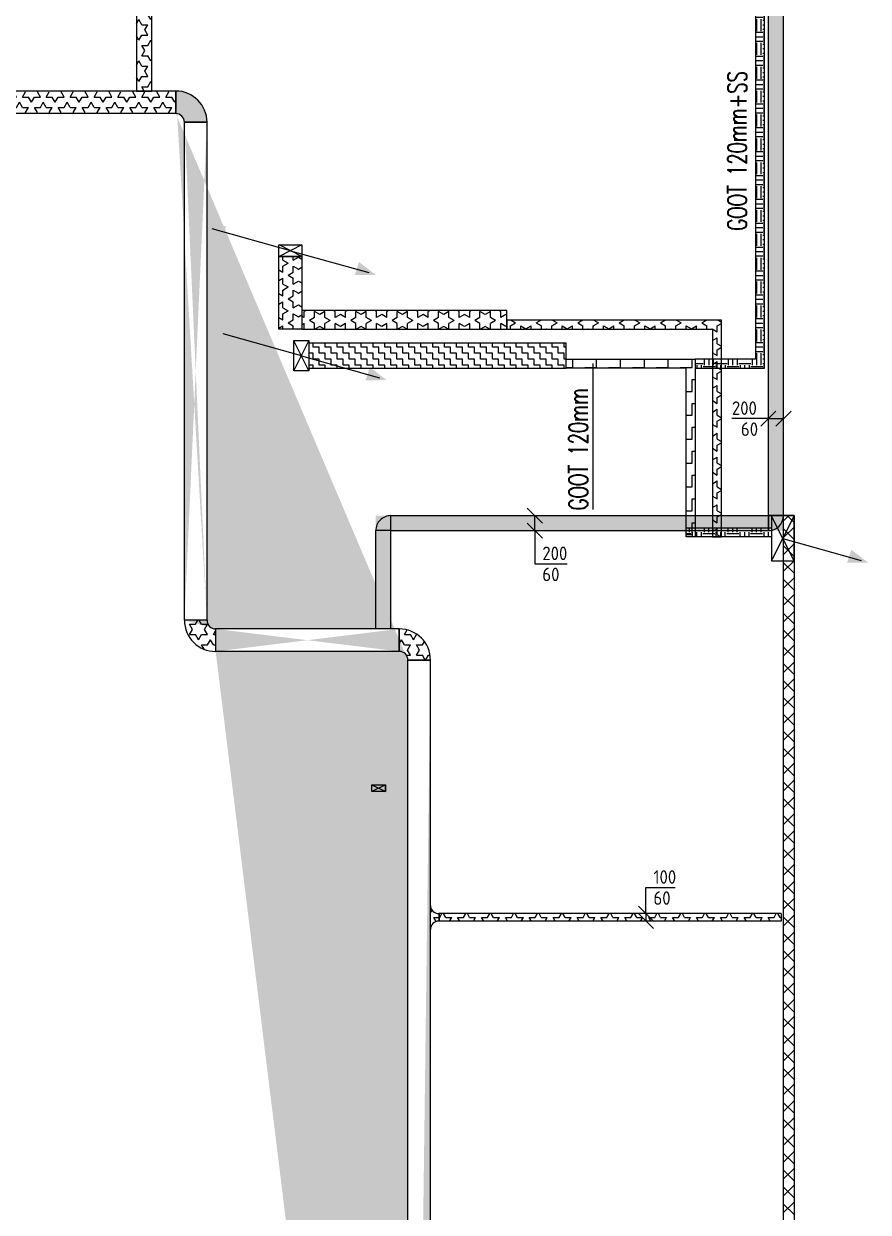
# Model space of a CAD drawing. Header units: millimetres. Extents: x -5310 to 110806, y 0 to 79600.
# Drawn here: x 56533 to 67759, y 45109 to 60917 of the extents above; entities that cross this region are included whole.
import ezdxf

# ---------------------------------------------------------------- set-up
doc = ezdxf.new("R2010")
doc.units = ezdxf.units.MM
doc.header["$LTSCALE"] = 100
for name, color, linetype in [('BL$4----_STEMPEL', 7, 'Continuous'), ('ByLayer', 2, 'Continuous'), ('EL6131--_ENERGIEBEDR (1996)', 2, 'Continuous'), ('EL6131--_GEBOUWINST (1996)', 2, 'Continuous'), ('EL6131--_KG_D', 3, 'Continuous'), ('EL6131--_WG_D', 3, 'Continuous'), ('EL6221--', 3, 'Continuous'), ('EM6131--_KG', 1, 'Continuous')]:
    doc.layers.add(name, color=color, linetype=linetype)
doc.styles.add('CofelyArial', font='arial.ttf')
doc.styles.add('ROMANS', font='ROMANS', dxfattribs={"width": 0.7})
doc.styles.add('STABICAD-018', font='ISOCP.SHX', dxfattribs={"height": 180})

# ---------------------------------------------------------------- blocks, each defined once
blk = doc.blocks.new('*X48')
at = {"color": 0}
for p, q in [((21246, 8673), (21386, 8813)), ((21411, 8673), (21271, 8813)), ((21470, 8673), (21610, 8813)), ((21635, 8673), (21495, 8813)), ((21695, 8673), (21835, 8813)), ((21860, 8673), (21720, 8813)), ((21919, 8673), (22059, 8813)), ((22084, 8673), (21944, 8813)), ((22144, 8673), (22284, 8813)), ((22309, 8673), (22169, 8813)), ((22368, 8673), (22508, 8813)), ((22533, 8673), (22393, 8813)), ((22593, 8673), (22733, 8813)), ((22758, 8673), (22618, 8813)), ((22817, 8673), (22957, 8813)), ((22982, 8673), (22842, 8813)), ((23042, 8673), (23182, 8813)), ((23207, 8673), (23067, 8813)), ((23266, 8673), (23406, 8813)), ((23431, 8673), (23291, 8813)), ((23491, 8673), (23631, 8813)), ((23656, 8673), (23516, 8813)), ((23715, 8673), (23855, 8813)), ((23880, 8673), (23740, 8813)), ((23940, 8673), (24080, 8813)), ((24105, 8673), (23965, 8813)), ((24164, 8673), (24304, 8813)), ((24329, 8673), (24189, 8813)), ((24389, 8673), (24529, 8813)), ((24554, 8673), (24414, 8813)), ((24613, 8673), (24753, 8813)), ((24778, 8673), (24638, 8813)), ((24838, 8673), (24978, 8813)), ((25003, 8673), (24863, 8813)), ((25062, 8673), (25202, 8813)), ((25227, 8673), (25087, 8813)), ((25287, 8673), (25427, 8813)), ((25452, 8673), (25312, 8813)), ((25511, 8673), (25651, 8813)), ((25676, 8673), (25536, 8813)), ((25736, 8673), (25876, 8813)), ((25901, 8673), (25761, 8813)), ((25960, 8673), (26100, 8813)), ((26125, 8673), (25985, 8813)), ((26185, 8673), (26325, 8813)), ((26350, 8673), (26210, 8813)), ((26409, 8673), (26549, 8813)), ((26574, 8673), (26434, 8813)), ((26634, 8673), (26774, 8813)), ((26799, 8673), (26659, 8813)), ((26858, 8673), (26998, 8813)), ((27023, 8673), (26883, 8813)), ((27083, 8673), (27223, 8813)), ((27248, 8673), (27108, 8813)), ((27307, 8673), (27447, 8813)), ((27472, 8673), (27332, 8813)), ((27532, 8673), (27672, 8813)), ((27697, 8673), (27557, 8813)), ((27756, 8673), (27896, 8813)), ((27921, 8673), (27781, 8813)), ((27981, 8673), (28121, 8813)), ((28146, 8673), (28006, 8813)), ((28205, 8673), (28345, 8813)), ((28370, 8673), (28230, 8813)), ((28430, 8673), (28570, 8813)), ((28595, 8673), (28455, 8813)), ((28654, 8673), (28794, 8813)), ((28819, 8673), (28679, 8813)), ((28879, 8673), (29019, 8813)), ((29044, 8673), (28904, 8813)), ((29103, 8673), (29243, 8813)), ((29268, 8673), (29128, 8813)), ((29328, 8673), (29468, 8813)), ((29493, 8673), (29353, 8813)), ((29552, 8673), (29692, 8813)), ((29717, 8673), (29577, 8813)), ((29777, 8673), (29917, 8813)), ((29942, 8673), (29802, 8813)), ((30001, 8673), (30141, 8813)), ((30166, 8673), (30026, 8813)), ((30226, 8673), (30366, 8813)), ((30391, 8673), (30251, 8813)), ((30450, 8673), (30543, 8766)), ((30543, 8745), (30475, 8813))]:
    blk.add_line(p, q, dxfattribs=at)
blk = doc.blocks.new('NV-1')
at = {"layer": 'ByLayer'}
for p, q in [((0, 4), (7.91, 0)), ((0, 0), (7.91, 4))]:
    blk.add_line(p, q, dxfattribs=at)
blk.add_lwpolyline([(0, 0), (8, 0), (8, 4), (0, 4)], close=True, dxfattribs=at)
blk = doc.blocks.new('PIJL-UIT')
at = {"layer": 'ByLayer', "color": 2}
blk.add_line((0, 0), (2.92, 10.41), dxfattribs=at)
blk.add_solid([(3.23, 11.35), (1.51, 9.11), (3.24, 8.54)], dxfattribs=at)
blk = doc.blocks.new('*X52')
at = {"color": 0}
for p, q in [((30798, 34449), (30798, 34489)), ((31115, 34449), (31115, 34489)), ((31432, 34449), (31432, 34489)), ((31750, 34449), (31750, 34489)), ((32068, 34449), (32068, 34489)), ((32385, 34449), (32385, 34489)), ((32702, 34449), (32702, 34489)), ((30639, 34449), (30798, 34449)), ((30639, 34369), (30639, 34449)), ((30956, 34449), (31115, 34449)), ((30956, 34369), (30956, 34449)), ((31274, 34449), (31432, 34449)), ((31274, 34369), (31274, 34449)), ((31591, 34449), (31750, 34449)), ((31591, 34369), (31591, 34449)), ((31909, 34449), (32068, 34449)), ((31909, 34369), (31909, 34449)), ((32226, 34449), (32385, 34449)), ((32226, 34369), (32226, 34449)), ((32544, 34449), (32702, 34449)), ((32544, 34369), (32544, 34449)), ((32861, 34449), (32974, 34449)), ((32861, 34290), (32861, 34449)), ((32854, 34290), (32861, 34290)), ((32861, 34131), (32974, 34131)), ((32861, 33972), (32861, 34131)), ((32854, 33972), (32861, 33972)), ((32861, 33814), (32974, 33814)), ((32861, 33655), (32861, 33814)), ((32854, 33655), (32861, 33655)), ((32861, 33496), (32974, 33496)), ((32861, 33338), (32861, 33496)), ((32854, 33338), (32861, 33338)), ((32861, 33179), (32974, 33179)), ((32861, 33020), (32861, 33179)), ((32854, 33020), (32861, 33020)), ((32861, 32861), (32974, 32861)), ((32861, 32774), (32861, 32861))]:
    blk.add_line(p, q, dxfattribs=at)
blk = doc.blocks.new('*X51')
at = {"color": 0}
for p, q in [((30639, 34783), (30610, 34832)), ((30639, 34783), (30718, 34783)), ((30681, 34719), (30718, 34783)), ((30834, 34719), (30797, 34783)), ((30797, 34783), (30877, 34783)), ((30877, 34783), (30909, 34839)), ((30956, 34783), (30924, 34839)), ((30956, 34783), (31036, 34783)), ((30999, 34719), (31036, 34783)), ((31115, 34783), (31194, 34783)), ((31152, 34719), (31115, 34783)), ((31194, 34783), (31227, 34839)), ((31274, 34783), (31241, 34839)), ((31274, 34783), (31353, 34783)), ((31316, 34719), (31353, 34783)), ((31432, 34783), (31512, 34783)), ((31469, 34719), (31432, 34783)), ((31512, 34783), (31544, 34839)), ((31591, 34783), (31559, 34839)), ((31591, 34783), (31671, 34783)), ((31634, 34719), (31671, 34783)), ((31750, 34783), (31829, 34783)), ((31787, 34719), (31750, 34783)), ((31829, 34783), (31862, 34839)), ((31909, 34783), (31876, 34839)), ((31909, 34783), (31988, 34783)), ((31951, 34719), (31988, 34783)), ((32104, 34719), (32067, 34783)), ((32067, 34783), (32147, 34783)), ((32147, 34783), (32179, 34839)), ((32226, 34783), (32194, 34839)), ((32226, 34783), (32306, 34783)), ((32269, 34719), (32306, 34783)), ((32385, 34783), (32464, 34783)), ((32422, 34719), (32385, 34783)), ((32464, 34783), (32497, 34839)), ((32544, 34783), (32511, 34839)), ((32544, 34783), (32623, 34783)), ((32586, 34719), (32623, 34783)), ((32702, 34783), (32782, 34783)), ((32739, 34719), (32702, 34783)), ((32782, 34783), (32814, 34839)), ((32861, 34783), (32829, 34839)), ((32861, 34783), (32941, 34783)), ((32904, 34719), (32941, 34783)), ((33020, 34783), (33099, 34783)), ((33057, 34719), (33020, 34783)), ((33099, 34783), (33132, 34839)), ((33179, 34783), (33146, 34839)), ((33179, 34783), (33258, 34783)), ((33221, 34719), (33258, 34783)), ((33377, 34714), (33337, 34783)), ((33337, 34783), (33417, 34783)), ((33417, 34783), (33449, 34839)), ((33492, 34791), (33464, 34839)), ((33372, 34704), (33377, 34714)), ((33372, 34645), (33417, 34645)), ((33457, 34577), (33417, 34645)), ((33457, 34577), (33492, 34637)), ((33372, 34508), (33417, 34508)), ((33377, 34439), (33417, 34508)), ((33372, 34370), (33417, 34370)), ((33417, 34370), (33377, 34439)), ((33372, 34233), (33417, 34233)), ((33377, 34164), (33372, 34174)), ((33372, 34155), (33377, 34164)), ((33417, 34233), (33457, 34302)), ((33492, 34241), (33457, 34302)), ((33372, 34095), (33417, 34095)), ((33457, 34027), (33417, 34095)), ((33457, 34027), (33492, 34087)), ((33372, 33958), (33417, 33958)), ((33377, 33889), (33417, 33958)), ((33417, 33820), (33377, 33889)), ((33372, 33820), (33417, 33820)), ((33372, 33683), (33417, 33683)), ((33417, 33683), (33457, 33752)), ((33492, 33691), (33457, 33752)), ((33377, 33614), (33372, 33624)), ((33372, 33605), (33377, 33614)), ((33372, 33545), (33417, 33545)), ((33457, 33477), (33417, 33545)), ((33457, 33477), (33492, 33538)), ((33372, 33408), (33417, 33408)), ((33377, 33339), (33417, 33408)), ((33372, 33271), (33417, 33271)), ((33417, 33271), (33377, 33339)), ((33417, 33133), (33457, 33202)), ((33492, 33141), (33457, 33202)), ((33372, 33133), (33417, 33133)), ((33377, 33064), (33372, 33074)), ((33372, 33055), (33377, 33064)), ((33372, 32996), (33417, 32996)), ((33457, 32927), (33417, 32996)), ((33457, 32927), (33492, 32988)), ((33372, 32858), (33417, 32858)), ((33377, 32789), (33417, 32858)), ((33417, 32721), (33377, 32789)), ((33372, 32721), (33417, 32721)), ((33372, 32583), (33417, 32583)), ((33417, 32583), (33457, 32652)), ((33492, 32591), (33457, 32652)), ((33377, 32514), (33372, 32524)), ((33372, 32505), (33377, 32514)), ((33372, 32446), (33417, 32446)), ((33457, 32377), (33417, 32446)), ((33457, 32377), (33492, 32438)), ((33372, 32308), (33417, 32308)), ((33377, 32239), (33417, 32308)), ((33372, 32171), (33417, 32171)), ((33417, 32171), (33377, 32239)), ((33417, 32033), (33457, 32102)), ((33492, 32041), (33457, 32102)), ((33372, 32033), (33417, 32033))]:
    blk.add_line(p, q, dxfattribs=at)
blk = doc.blocks.new('*X50')
at = {"color": 0}
for p, q in [((33536, 29215), (33561, 29258)), ((33695, 29215), (33670, 29258)), ((33853, 29215), (33878, 29258)), ((34012, 29215), (33988, 29258)), ((34171, 29215), (34196, 29258)), ((34330, 29215), (34305, 29258)), ((33377, 29215), (33372, 29224)), ((33372, 29205), (33377, 29215)), ((33372, 29146), (33417, 29146)), ((33457, 29077), (33417, 29146)), ((33457, 29077), (33496, 29146)), ((33496, 29146), (33576, 29146)), ((33576, 29146), (33536, 29215)), ((33655, 29146), (33695, 29215)), ((33655, 29146), (33734, 29146)), ((33774, 29077), (33734, 29146)), ((33774, 29077), (33814, 29146)), ((33814, 29146), (33893, 29146)), ((33893, 29146), (33853, 29215)), ((33972, 29146), (34012, 29215)), ((33972, 29146), (34052, 29146)), ((34092, 29077), (34052, 29146)), ((34092, 29077), (34131, 29146)), ((34131, 29146), (34211, 29146)), ((34211, 29146), (34171, 29215)), ((34290, 29146), (34330, 29215)), ((34290, 29146), (34340, 29146)), ((33372, 29009), (33417, 29009)), ((33385, 28954), (33417, 29009)), ((33496, 29009), (33576, 29009)), ((33528, 28954), (33496, 29009)), ((33576, 29009), (33615, 29077)), ((33655, 29009), (33615, 29077)), ((33655, 29009), (33734, 29009)), ((33703, 28954), (33734, 29009)), ((33814, 29009), (33893, 29009)), ((33845, 28954), (33814, 29009)), ((33893, 29009), (33933, 29077)), ((33972, 29009), (33933, 29077)), ((33972, 29009), (34052, 29009)), ((34020, 28954), (34052, 29009)), ((34131, 29009), (34211, 29009)), ((34163, 28954), (34131, 29009)), ((34211, 29009), (34250, 29077)), ((34290, 29009), (34250, 29077)), ((34290, 29009), (34340, 29009)), ((34338, 28954), (34340, 28958))]:
    blk.add_line(p, q, dxfattribs=at)
blk = doc.blocks.new('*X53')
at = {"color": 0}
for p, q in [((33023, 15123), (33099, 15123)), ((33099, 15123), (33080, 15156)), ((33099, 14985), (33139, 15054)), ((33179, 14985), (33139, 15054)), ((33179, 15123), (33198, 15156)), ((33179, 15123), (33258, 15123)), ((33273, 15097), (33258, 15123)), ((33023, 14985), (33099, 14985)), ((33060, 14917), (33023, 14980)), ((33023, 14853), (33060, 14917)), ((33179, 14985), (33258, 14985)), ((33218, 14917), (33258, 14985)), ((33258, 14848), (33218, 14917)), ((33023, 14848), (33099, 14848)), ((33023, 14711), (33099, 14711)), ((33060, 14642), (33099, 14711)), ((33139, 14779), (33099, 14848)), ((33139, 14779), (33179, 14848)), ((33179, 14848), (33258, 14848)), ((33179, 14711), (33258, 14711)), ((33218, 14642), (33179, 14711)), ((33258, 14711), (33273, 14736)), ((33023, 14573), (33099, 14573)), ((33099, 14573), (33060, 14642)), ((33179, 14573), (33218, 14642)), ((33179, 14573), (33258, 14573)), ((33273, 14547), (33258, 14573)), ((33023, 14436), (33099, 14436)), ((33060, 14367), (33023, 14431)), ((33099, 14436), (33139, 14504)), ((33179, 14436), (33139, 14504)), ((33179, 14436), (33258, 14436)), ((33218, 14367), (33258, 14436)), ((33023, 14303), (33060, 14367)), ((33023, 14298), (33099, 14298)), ((33139, 14229), (33099, 14298)), ((33139, 14229), (33179, 14298)), ((33179, 14298), (33258, 14298)), ((33258, 14298), (33218, 14367)), ((33023, 14161), (33099, 14161)), ((33060, 14092), (33099, 14161)), ((33099, 14023), (33060, 14092)), ((33179, 14161), (33258, 14161)), ((33218, 14092), (33179, 14161)), ((33179, 14023), (33218, 14092)), ((33258, 14161), (33273, 14186)), ((33023, 14023), (33099, 14023)), ((33099, 13886), (33139, 13954)), ((33179, 13886), (33139, 13954)), ((33179, 14023), (33258, 14023)), ((33273, 13998), (33258, 14023)), ((33023, 13886), (33099, 13886)), ((33060, 13817), (33023, 13881)), ((33023, 13753), (33060, 13817)), ((33179, 13886), (33258, 13886)), ((33218, 13817), (33258, 13886)), ((33258, 13748), (33218, 13817)), ((33023, 13748), (33099, 13748)), ((33023, 13611), (33099, 13611)), ((33060, 13542), (33099, 13611)), ((33139, 13679), (33099, 13748)), ((33139, 13679), (33179, 13748)), ((33179, 13748), (33258, 13748)), ((33179, 13611), (33258, 13611)), ((33218, 13542), (33179, 13611)), ((33258, 13611), (33273, 13636)), ((33023, 13473), (33099, 13473)), ((33099, 13473), (33060, 13542)), ((33179, 13473), (33218, 13542)), ((33179, 13473), (33258, 13473)), ((33273, 13448), (33258, 13473)), ((33023, 13336), (33099, 13336)), ((33060, 13267), (33023, 13331)), ((33099, 13336), (33139, 13404)), ((33179, 13336), (33139, 13404)), ((33179, 13336), (33258, 13336)), ((33218, 13267), (33258, 13336)), ((33023, 13203), (33060, 13267)), ((33023, 13198), (33099, 13198)), ((33139, 13129), (33099, 13198)), ((33139, 13129), (33179, 13198)), ((33179, 13198), (33258, 13198)), ((33258, 13198), (33218, 13267)), ((33023, 13061), (33099, 13061)), ((33060, 12992), (33099, 13061)), ((33099, 12923), (33060, 12992)), ((33179, 13061), (33258, 13061)), ((33218, 12992), (33179, 13061)), ((33179, 12923), (33218, 12992)), ((33258, 13061), (33273, 13086)), ((33023, 12923), (33099, 12923)), ((33099, 12786), (33139, 12855)), ((33179, 12786), (33139, 12855)), ((33179, 12923), (33258, 12923)), ((33273, 12898), (33258, 12923)), ((33023, 12786), (33099, 12786)), ((33060, 12717), (33023, 12781)), ((33023, 12653), (33060, 12717)), ((33023, 12648), (33099, 12648)), ((33139, 12580), (33099, 12648)), ((33139, 12580), (33179, 12648)), ((33179, 12786), (33258, 12786)), ((33179, 12648), (33258, 12648)), ((33218, 12717), (33258, 12786)), ((33258, 12648), (33218, 12717)), ((33023, 12511), (33099, 12511)), ((33060, 12442), (33099, 12511)), ((33179, 12511), (33258, 12511)), ((33218, 12442), (33179, 12511)), ((33258, 12511), (33273, 12536)), ((33068, 12427), (33060, 12442)), ((33210, 12427), (33218, 12442))]:
    blk.add_line(p, q, dxfattribs=at)
blk = doc.blocks.new('*X54')
at = {"color": 0}
for p, q in [((32544, 15002), (32544, 15060)), ((32702, 15002), (32702, 15060)), ((32506, 15002), (32544, 15002)), ((32544, 14922), (32623, 14922)), ((32544, 14843), (32544, 14922)), ((32623, 15002), (32702, 15002)), ((32623, 14922), (32623, 15002)), ((32702, 14922), (32782, 14922)), ((32702, 14843), (32702, 14922)), ((32782, 15002), (32836, 15002)), ((32782, 14922), (32782, 15002)), ((32506, 14843), (32544, 14843)), ((32544, 14764), (32623, 14764)), ((32544, 14684), (32544, 14764)), ((32623, 14843), (32702, 14843)), ((32623, 14764), (32623, 14843)), ((32702, 14764), (32782, 14764)), ((32702, 14684), (32702, 14764)), ((32782, 14843), (32836, 14843)), ((32782, 14764), (32782, 14843)), ((32506, 14684), (32544, 14684)), ((32544, 14605), (32623, 14605)), ((32544, 14526), (32544, 14605)), ((32623, 14684), (32702, 14684)), ((32623, 14605), (32623, 14684)), ((32702, 14605), (32782, 14605)), ((32702, 14526), (32702, 14605)), ((32782, 14684), (32836, 14684)), ((32782, 14605), (32782, 14684)), ((32506, 14526), (32544, 14526)), ((32544, 14446), (32623, 14446)), ((32544, 14367), (32544, 14446)), ((32623, 14526), (32702, 14526)), ((32623, 14446), (32623, 14526)), ((32702, 14446), (32782, 14446)), ((32702, 14367), (32702, 14446)), ((32782, 14526), (32836, 14526)), ((32782, 14446), (32782, 14526)), ((32506, 14367), (32544, 14367)), ((32544, 14288), (32623, 14288)), ((32544, 14208), (32544, 14288)), ((32623, 14367), (32702, 14367)), ((32623, 14288), (32623, 14367)), ((32702, 14288), (32782, 14288)), ((32702, 14208), (32702, 14288)), ((32782, 14367), (32836, 14367)), ((32782, 14288), (32782, 14367)), ((32506, 14208), (32544, 14208)), ((32544, 14129), (32623, 14129)), ((32544, 14049), (32544, 14129)), ((32623, 14208), (32702, 14208)), ((32623, 14129), (32623, 14208)), ((32702, 14129), (32782, 14129)), ((32702, 14049), (32702, 14129)), ((32782, 14208), (32836, 14208)), ((32782, 14129), (32782, 14208)), ((32506, 14049), (32544, 14049)), ((32544, 13970), (32623, 13970)), ((32544, 13891), (32544, 13970)), ((32623, 14049), (32702, 14049)), ((32623, 13970), (32623, 14049)), ((32702, 13970), (32782, 13970)), ((32702, 13891), (32702, 13970)), ((32782, 14049), (32836, 14049)), ((32782, 13970), (32782, 14049)), ((32506, 13891), (32544, 13891)), ((32544, 13811), (32623, 13811)), ((32544, 13732), (32544, 13811)), ((32623, 13891), (32702, 13891)), ((32623, 13811), (32623, 13891)), ((32702, 13811), (32782, 13811)), ((32702, 13732), (32702, 13811)), ((32782, 13891), (32836, 13891)), ((32782, 13811), (32782, 13891)), ((32506, 13732), (32544, 13732)), ((32544, 13652), (32623, 13652)), ((32544, 13573), (32544, 13652)), ((32623, 13732), (32702, 13732)), ((32623, 13652), (32623, 13732)), ((32702, 13652), (32782, 13652)), ((32702, 13573), (32702, 13652)), ((32782, 13732), (32836, 13732)), ((32782, 13652), (32782, 13732)), ((32506, 13573), (32544, 13573)), ((32544, 13494), (32623, 13494)), ((32544, 13414), (32544, 13494)), ((32623, 13573), (32702, 13573)), ((32623, 13494), (32623, 13573)), ((32702, 13494), (32782, 13494)), ((32702, 13414), (32702, 13494)), ((32782, 13573), (32836, 13573)), ((32782, 13494), (32782, 13573)), ((32506, 13414), (32544, 13414)), ((32544, 13335), (32623, 13335)), ((32544, 13256), (32544, 13335)), ((32623, 13414), (32702, 13414)), ((32623, 13335), (32623, 13414)), ((32702, 13335), (32782, 13335)), ((32702, 13256), (32702, 13335)), ((32782, 13414), (32836, 13414)), ((32782, 13335), (32782, 13414)), ((32506, 13256), (32544, 13256)), ((32544, 13176), (32623, 13176)), ((32544, 13097), (32544, 13176)), ((32623, 13256), (32702, 13256)), ((32623, 13176), (32623, 13256)), ((32702, 13176), (32782, 13176)), ((32702, 13097), (32702, 13176)), ((32782, 13256), (32836, 13256)), ((32782, 13176), (32782, 13256)), ((32506, 13097), (32544, 13097)), ((32544, 13018), (32623, 13018)), ((32544, 12938), (32544, 13018)), ((32623, 13097), (32702, 13097)), ((32623, 13018), (32623, 13097)), ((32702, 13018), (32782, 13018)), ((32702, 12938), (32702, 13018)), ((32782, 13097), (32836, 13097)), ((32782, 13018), (32782, 13097)), ((32506, 12938), (32544, 12938)), ((32544, 12859), (32623, 12859)), ((32544, 12779), (32544, 12859)), ((32623, 12938), (32702, 12938)), ((32623, 12859), (32623, 12938)), ((32702, 12859), (32782, 12859)), ((32702, 12779), (32702, 12859)), ((32782, 12938), (32836, 12938)), ((32782, 12859), (32782, 12938)), ((32506, 12779), (32544, 12779)), ((32544, 12700), (32623, 12700)), ((32544, 12621), (32544, 12700)), ((32623, 12779), (32702, 12779)), ((32623, 12700), (32623, 12779)), ((32702, 12700), (32782, 12700)), ((32702, 12621), (32702, 12700)), ((32782, 12779), (32836, 12779)), ((32782, 12700), (32782, 12779)), ((32506, 12621), (32544, 12621)), ((32544, 12541), (32623, 12541)), ((32544, 12462), (32544, 12541)), ((32623, 12621), (32702, 12621)), ((32623, 12541), (32623, 12621)), ((32702, 12541), (32782, 12541)), ((32702, 12462), (32702, 12541)), ((32782, 12621), (32836, 12621)), ((32782, 12541), (32782, 12621)), ((32506, 12462), (32544, 12462)), ((32544, 12382), (32623, 12382)), ((32544, 12303), (32544, 12382)), ((32623, 12462), (32702, 12462)), ((32623, 12382), (32623, 12462)), ((32702, 12382), (32782, 12382)), ((32702, 12303), (32702, 12382)), ((32782, 12462), (32836, 12462)), ((32782, 12382), (32782, 12462)), ((32506, 12303), (32544, 12303)), ((32544, 12224), (32623, 12224)), ((32544, 12144), (32544, 12224)), ((32623, 12303), (32702, 12303)), ((32623, 12224), (32623, 12303)), ((32702, 12224), (32782, 12224)), ((32702, 12144), (32702, 12224)), ((32782, 12303), (32836, 12303)), ((32782, 12224), (32782, 12303)), ((32506, 12144), (32544, 12144)), ((32544, 12065), (32623, 12065)), ((32544, 11986), (32544, 12065)), ((32623, 12144), (32702, 12144)), ((32623, 12065), (32623, 12144)), ((32702, 12065), (32782, 12065)), ((32702, 11986), (32702, 12065)), ((32782, 12144), (32836, 12144)), ((32782, 12065), (32782, 12144)), ((32506, 11986), (32544, 11986)), ((32544, 11906), (32623, 11906)), ((32544, 11827), (32544, 11906)), ((32623, 11986), (32702, 11986)), ((32623, 11906), (32623, 11986)), ((32702, 11906), (32782, 11906)), ((32702, 11827), (32702, 11906)), ((32782, 11986), (32836, 11986)), ((32782, 11906), (32782, 11986)), ((32506, 11827), (32544, 11827)), ((32544, 11748), (32623, 11748)), ((32544, 11668), (32544, 11748)), ((32623, 11827), (32702, 11827)), ((32623, 11748), (32623, 11827)), ((32702, 11748), (32782, 11748)), ((32702, 11668), (32702, 11748)), ((32782, 11827), (32836, 11827)), ((32782, 11748), (32782, 11827)), ((32506, 11668), (32544, 11668)), ((32623, 11668), (32702, 11668)), ((32623, 11640), (32623, 11668)), ((32782, 11668), (32836, 11668)), ((32782, 11640), (32782, 11668))]:
    blk.add_line(p, q, dxfattribs=at)
blk = doc.blocks.new('*X55')
at = {"color": 0}
for p, q in [((32506, 9902), (32544, 9902)), ((32506, 9842), (32544, 9842)), ((32524, 9664), (32524, 9823)), ((32544, 9803), (32626, 9803)), ((32564, 9823), (32564, 9928)), ((32623, 9823), (32623, 9928)), ((32506, 9644), (32544, 9644)), ((32544, 9743), (32626, 9743)), ((32544, 9684), (32626, 9684)), ((32564, 9505), (32564, 9664)), ((32623, 9505), (32623, 9664)), ((32506, 9585), (32544, 9585)), ((32506, 9525), (32544, 9525)), ((32524, 9346), (32524, 9505)), ((32544, 9485), (32626, 9485)), ((32544, 9426), (32626, 9426)), ((32544, 9366), (32626, 9366)), ((32564, 9188), (32564, 9346)), ((32623, 9188), (32623, 9346)), ((32506, 9327), (32544, 9327)), ((32506, 9267), (32544, 9267)), ((32506, 9208), (32544, 9208)), ((32524, 9029), (32524, 9188)), ((32544, 9168), (32626, 9168)), ((32544, 9108), (32702, 9108)), ((32544, 9049), (32702, 9049)), ((32564, 9008), (32564, 9029)), ((32623, 9008), (32623, 9029)), ((32683, 9008), (32683, 9029)), ((32722, 9029), (32722, 9128)), ((32782, 9029), (32782, 9128)), ((32841, 9029), (32841, 9128)), ((32861, 9108), (33020, 9108)), ((32861, 9049), (33020, 9049)), ((32881, 9008), (32881, 9029)), ((32941, 9008), (32941, 9029)), ((33000, 9008), (33000, 9029)), ((33040, 9029), (33040, 9128)), ((33099, 9029), (33099, 9128)), ((33159, 9029), (33159, 9128)), ((33179, 9108), (33338, 9108)), ((33179, 9049), (33338, 9049)), ((33199, 9008), (33199, 9029)), ((33258, 9008), (33258, 9029)), ((33318, 9008), (33318, 9029)), ((33357, 9029), (33357, 9128)), ((33417, 9029), (33417, 9128)), ((33476, 9029), (33476, 9128)), ((33496, 9108), (33655, 9108)), ((33496, 9049), (33655, 9049)), ((33516, 9008), (33516, 9029)), ((33576, 9008), (33576, 9029)), ((33635, 9008), (33635, 9029)), ((33675, 9029), (33675, 9128)), ((33734, 9029), (33734, 9128)), ((33794, 9029), (33794, 9128)), ((33814, 9108), (33972, 9108)), ((33814, 9049), (33972, 9049)), ((33834, 9008), (33834, 9029)), ((33893, 9008), (33893, 9029)), ((33953, 9008), (33953, 9029)), ((33992, 9029), (33992, 9128)), ((34052, 9029), (34052, 9128)), ((34111, 9029), (34111, 9128)), ((34131, 9108), (34290, 9108)), ((34131, 9049), (34290, 9049)), ((34151, 9008), (34151, 9029)), ((34211, 9008), (34211, 9029)), ((34270, 9008), (34270, 9029)), ((34310, 9029), (34310, 9128)), ((34369, 9029), (34369, 9128)), ((34429, 9029), (34429, 9128)), ((34449, 9108), (34608, 9108)), ((34449, 9049), (34608, 9049)), ((34469, 9008), (34469, 9029)), ((34528, 9008), (34528, 9029)), ((34588, 9008), (34588, 9029)), ((34627, 9029), (34627, 9128)), ((34687, 9029), (34687, 9128)), ((34746, 9029), (34746, 9128)), ((34766, 9108), (34925, 9108)), ((34766, 9049), (34925, 9049)), ((34786, 9008), (34786, 9029)), ((34846, 9008), (34846, 9029)), ((34905, 9008), (34905, 9029)), ((34945, 9029), (34945, 9128)), ((35004, 9029), (35004, 9128)), ((35064, 9029), (35064, 9128)), ((35084, 9108), (35242, 9108)), ((35084, 9049), (35242, 9049)), ((35104, 9008), (35104, 9029)), ((35163, 9008), (35163, 9029)), ((35223, 9008), (35223, 9029)), ((35262, 9029), (35262, 9128)), ((35322, 9029), (35322, 9128)), ((35381, 9029), (35381, 9128)), ((35401, 9108), (35560, 9108)), ((35401, 9049), (35560, 9049)), ((35421, 9008), (35421, 9029)), ((35481, 9008), (35481, 9029)), ((35540, 9008), (35540, 9029)), ((35580, 9029), (35580, 9128)), ((35639, 9029), (35639, 9128)), ((35699, 9029), (35699, 9128)), ((35719, 9108), (35878, 9108)), ((35719, 9049), (35878, 9049)), ((35739, 9008), (35739, 9029)), ((35798, 9008), (35798, 9029)), ((35858, 9008), (35858, 9029)), ((35897, 9029), (35897, 9128)), ((35957, 9029), (35957, 9128)), ((36016, 9029), (36016, 9128)), ((36036, 9108), (36195, 9108)), ((36036, 9049), (36195, 9049)), ((36056, 9008), (36056, 9029)), ((36116, 9008), (36116, 9029)), ((36175, 9008), (36175, 9029)), ((36215, 9029), (36215, 9128)), ((36274, 9029), (36274, 9128)), ((36334, 9029), (36334, 9128)), ((36354, 9108), (36512, 9108)), ((36354, 9049), (36512, 9049)), ((36374, 9008), (36374, 9029)), ((36433, 9008), (36433, 9029)), ((36493, 9008), (36493, 9029)), ((36532, 9029), (36532, 9128)), ((36592, 9029), (36592, 9128)), ((36651, 9029), (36651, 9128)), ((36671, 9108), (36830, 9108)), ((36671, 9049), (36830, 9049)), ((36691, 9008), (36691, 9029)), ((36751, 9008), (36751, 9029)), ((36810, 9008), (36810, 9029)), ((36850, 9029), (36850, 9128)), ((36909, 9029), (36909, 9128)), ((36969, 9029), (36969, 9128)), ((36989, 9108), (37148, 9108)), ((36989, 9049), (37148, 9049)), ((37009, 9008), (37009, 9029)), ((37068, 9008), (37068, 9029)), ((37128, 9008), (37128, 9029)), ((37167, 9029), (37167, 9128)), ((37227, 9029), (37227, 9128)), ((37286, 9029), (37286, 9128)), ((37306, 9108), (37465, 9108)), ((37306, 9049), (37465, 9049)), ((37326, 9008), (37326, 9029)), ((37386, 9008), (37386, 9029)), ((37445, 9008), (37445, 9029)), ((37485, 9029), (37485, 9128)), ((37544, 9029), (37544, 9128)), ((37604, 9029), (37604, 9128)), ((37624, 9108), (37782, 9108)), ((37624, 9049), (37782, 9049)), ((37644, 9008), (37644, 9029)), ((37703, 9008), (37703, 9029)), ((37763, 9008), (37763, 9029)), ((37802, 9029), (37802, 9128)), ((37862, 9029), (37862, 9128)), ((37921, 9029), (37921, 9128)), ((37941, 9108), (38100, 9108)), ((37941, 9049), (38100, 9049)), ((37961, 9008), (37961, 9029)), ((38021, 9008), (38021, 9029)), ((38080, 9008), (38080, 9029)), ((38120, 9029), (38120, 9128)), ((38179, 9029), (38179, 9128)), ((38239, 9029), (38239, 9128)), ((38259, 9108), (38418, 9108)), ((38259, 9049), (38418, 9049)), ((38279, 9008), (38279, 9029)), ((38338, 9008), (38338, 9029)), ((38398, 9008), (38398, 9029)), ((38437, 9029), (38437, 9128)), ((38497, 9029), (38497, 9128)), ((38556, 9029), (38556, 9128)), ((38576, 9108), (38735, 9108)), ((38576, 9049), (38735, 9049)), ((38596, 9008), (38596, 9029)), ((38656, 9008), (38656, 9029)), ((38715, 9008), (38715, 9029)), ((38755, 9029), (38755, 9128)), ((38814, 9029), (38814, 9128)), ((38874, 9029), (38874, 9128)), ((38894, 9108), (39052, 9108)), ((38894, 9049), (39052, 9049)), ((38914, 9008), (38914, 9029)), ((38973, 9008), (38973, 9029)), ((39033, 9008), (39033, 9029)), ((39072, 9029), (39072, 9128)), ((39132, 9029), (39132, 9128)), ((39191, 9029), (39191, 9128)), ((39211, 9108), (39370, 9108)), ((39211, 9049), (39370, 9049)), ((39231, 9008), (39231, 9029)), ((39291, 9008), (39291, 9029)), ((39350, 9008), (39350, 9029)), ((39390, 9029), (39390, 9128)), ((39449, 9029), (39449, 9128)), ((39509, 9029), (39509, 9128)), ((39529, 9108), (39688, 9108)), ((39529, 9049), (39688, 9049)), ((39549, 9008), (39549, 9029)), ((39608, 9008), (39608, 9029)), ((39668, 9008), (39668, 9029)), ((39707, 9029), (39707, 9128)), ((39767, 9029), (39767, 9128)), ((39826, 9029), (39826, 9128)), ((39846, 9108), (40005, 9108)), ((39846, 9049), (40005, 9049)), ((39866, 9008), (39866, 9029)), ((39926, 9008), (39926, 9029)), ((39985, 9008), (39985, 9029)), ((40025, 9029), (40025, 9128)), ((40084, 9029), (40084, 9128)), ((40144, 9029), (40144, 9128)), ((40164, 9108), (40322, 9108)), ((40164, 9049), (40322, 9049)), ((40184, 9008), (40184, 9029)), ((40243, 9008), (40243, 9029)), ((40303, 9008), (40303, 9029)), ((40342, 9029), (40342, 9128)), ((40402, 9029), (40402, 9128)), ((40461, 9029), (40461, 9128)), ((40481, 9108), (40640, 9108)), ((40481, 9049), (40640, 9049)), ((40501, 9008), (40501, 9029)), ((40561, 9008), (40561, 9029)), ((40620, 9008), (40620, 9029)), ((40660, 9029), (40660, 9128)), ((40719, 9029), (40719, 9128)), ((40779, 9029), (40779, 9128)), ((40799, 9108), (40958, 9108)), ((40799, 9049), (40958, 9049)), ((40819, 9008), (40819, 9029)), ((40878, 9008), (40878, 9029)), ((40938, 9008), (40938, 9029)), ((40977, 9029), (40977, 9128)), ((41037, 9029), (41037, 9128)), ((41096, 9029), (41096, 9128)), ((41116, 9108), (41275, 9108)), ((41116, 9049), (41275, 9049)), ((41136, 9008), (41136, 9029)), ((41196, 9008), (41196, 9029)), ((41255, 9008), (41255, 9029)), ((41295, 9029), (41295, 9128)), ((41354, 9029), (41354, 9128)), ((41414, 9029), (41414, 9128)), ((41434, 9108), (41592, 9108)), ((41434, 9049), (41592, 9049)), ((41454, 9008), (41454, 9029)), ((41513, 9008), (41513, 9029)), ((41573, 9008), (41573, 9029)), ((41612, 9029), (41612, 9128)), ((41672, 9029), (41672, 9128)), ((41731, 9029), (41731, 9128)), ((41751, 9108), (41910, 9108)), ((41751, 9049), (41910, 9049)), ((41771, 9008), (41771, 9029)), ((41831, 9008), (41831, 9029)), ((41890, 9008), (41890, 9029)), ((41930, 9029), (41930, 9128)), ((41989, 9029), (41989, 9128)), ((42049, 9029), (42049, 9128)), ((42069, 9108), (42228, 9108)), ((42069, 9049), (42228, 9049)), ((42089, 9008), (42089, 9029)), ((42148, 9008), (42148, 9029)), ((42208, 9008), (42208, 9029)), ((42247, 9029), (42247, 9128)), ((42307, 9029), (42307, 9128)), ((42366, 9029), (42366, 9128)), ((42386, 9108), (42545, 9108)), ((42386, 9049), (42545, 9049)), ((42406, 9008), (42406, 9029)), ((42466, 9008), (42466, 9029)), ((42525, 9008), (42525, 9029)), ((42565, 9029), (42565, 9128)), ((42624, 9029), (42624, 9128)), ((42684, 9029), (42684, 9128)), ((42704, 9108), (42862, 9108)), ((42704, 9049), (42862, 9049)), ((42724, 9008), (42724, 9029)), ((42783, 9008), (42783, 9029)), ((42843, 9008), (42843, 9029)), ((42882, 9029), (42882, 9128)), ((42942, 9029), (42942, 9128)), ((43001, 9029), (43001, 9128)), ((43021, 9108), (43180, 9108)), ((43021, 9049), (43180, 9049)), ((43041, 9008), (43041, 9029)), ((43101, 9008), (43101, 9029)), ((43160, 9008), (43160, 9029)), ((43200, 9029), (43200, 9128)), ((43259, 9029), (43259, 9128)), ((43319, 9029), (43319, 9128)), ((43339, 9108), (43498, 9108)), ((43339, 9049), (43498, 9049)), ((43359, 9008), (43359, 9029)), ((43418, 9008), (43418, 9029)), ((43478, 9008), (43478, 9029)), ((43517, 9029), (43517, 9128)), ((43577, 9029), (43577, 9128)), ((43636, 9029), (43636, 9128)), ((43656, 9108), (43815, 9108)), ((43656, 9049), (43815, 9049)), ((43676, 9008), (43676, 9029)), ((43736, 9008), (43736, 9029)), ((43795, 9008), (43795, 9029)), ((43835, 9029), (43835, 9128)), ((43894, 9029), (43894, 9128)), ((43954, 9029), (43954, 9128)), ((43974, 9108), (44132, 9108)), ((43974, 9049), (44132, 9049)), ((43994, 9008), (43994, 9029)), ((44053, 9008), (44053, 9029)), ((44113, 9008), (44113, 9029)), ((44152, 9029), (44152, 9128)), ((44212, 9029), (44212, 9128)), ((44271, 9029), (44271, 9128)), ((44291, 9108), (44361, 9108)), ((44291, 9049), (44361, 9049)), ((44311, 9008), (44311, 9029)), ((32506, 9009), (32544, 9009)), ((32702, 9009), (32861, 9009)), ((33020, 9009), (33179, 9009)), ((33338, 9009), (33496, 9009)), ((33655, 9009), (33814, 9009)), ((33972, 9009), (34131, 9009)), ((34290, 9009), (34449, 9009)), ((34608, 9009), (34766, 9009)), ((34925, 9009), (35084, 9009)), ((35242, 9009), (35401, 9009)), ((35560, 9009), (35719, 9009)), ((35878, 9009), (36036, 9009)), ((36195, 9009), (36354, 9009)), ((36512, 9009), (36671, 9009)), ((36830, 9009), (36989, 9009)), ((37148, 9009), (37306, 9009)), ((37465, 9009), (37624, 9009)), ((37782, 9009), (37941, 9009)), ((38100, 9009), (38259, 9009)), ((38418, 9009), (38576, 9009)), ((38735, 9009), (38894, 9009)), ((39052, 9009), (39211, 9009)), ((39370, 9009), (39529, 9009)), ((39688, 9009), (39846, 9009)), ((40005, 9009), (40164, 9009)), ((40322, 9009), (40481, 9009)), ((40640, 9009), (40799, 9009)), ((40958, 9009), (41116, 9009)), ((41275, 9009), (41434, 9009)), ((41592, 9009), (41751, 9009)), ((41910, 9009), (42069, 9009)), ((42228, 9009), (42386, 9009)), ((42545, 9009), (42704, 9009)), ((42862, 9009), (43021, 9009)), ((43180, 9009), (43339, 9009)), ((43498, 9009), (43656, 9009)), ((43815, 9009), (43974, 9009)), ((44132, 9009), (44291, 9009))]:
    blk.add_line(p, q, dxfattribs=at)
blk = doc.blocks.new('*X56')
at = {"color": 0}
for p, q in [((30261, 9962), (30321, 9962)), ((30301, 9981), (30301, 10045)), ((30321, 10001), (30381, 10001)), ((30341, 9823), (30341, 9981)), ((30261, 9902), (30321, 9902)), ((30261, 9842), (30321, 9842)), ((30301, 9664), (30301, 9823)), ((30321, 9803), (30381, 9803)), ((30261, 9644), (30321, 9644)), ((30321, 9743), (30381, 9743)), ((30321, 9684), (30381, 9684)), ((30341, 9505), (30341, 9664)), ((30261, 9585), (30321, 9585)), ((30261, 9525), (30321, 9525)), ((30301, 9346), (30301, 9505)), ((30321, 9485), (30381, 9485)), ((30321, 9426), (30381, 9426)), ((30321, 9366), (30381, 9366)), ((30341, 9188), (30341, 9346)), ((30261, 9327), (30321, 9327)), ((30261, 9267), (30321, 9267)), ((30261, 9208), (30321, 9208)), ((30301, 9029), (30301, 9188)), ((30321, 9168), (30381, 9168)), ((30321, 9108), (30381, 9108)), ((30321, 9049), (30381, 9049)), ((30341, 8910), (30341, 9029)), ((30261, 9009), (30321, 9009)), ((30261, 8950), (30321, 8950))]:
    blk.add_line(p, q, dxfattribs=at)
blk = doc.blocks.new('*U71')
at = {"color": 0, "linetype": 'Continuous'}
for p, q in [((0, 100, -2730), (5743, 100, -2730)), ((0, -100, -2730), (0, 100, -2730)), ((5743, -100, -2730), (5743, 100, -2730)), ((0, -100, -2730), (5743, -100, -2730))]:
    blk.add_line(p, q, dxfattribs=at)
at = {"color": 1, "style": 'CofelyArial'}
for tag in ['CODE', 'POSITIONCODE', 'SECTIONCODE']:
    blk.add_attdef(tag, (58130, 65766, 2730), '', height=1.8, dxfattribs=at)
blk = doc.blocks.new('*U75')
at = {"color": 0, "linetype": 'Continuous'}
for p, q in [((0, 100, -2730), (1307, 100, -2730)), ((0, -100, -2730), (0, 100, -2730)), ((1307, -100, -2730), (1307, 100, -2730)), ((0, -100, -2730), (1307, -100, -2730))]:
    blk.add_line(p, q, dxfattribs=at)
at = {"color": 1, "style": 'CofelyArial'}
for tag in ['CODE', 'POSITIONCODE', 'SECTIONCODE']:
    blk.add_attdef(tag, (61312, 52868, 2730), '', height=1.8, dxfattribs=at)
blk = doc.blocks.new('*U74')
at = {"color": 0, "linetype": 'Continuous'}
for q in [(-100, -100, -2730), (100, 100, -2730)]:
    blk.add_line((-100, 100, -2730), q, dxfattribs=at)
blk.add_arc((-100, 100, -2730), 200, 270, 0, dxfattribs=at)
at = {"color": 1, "style": 'CofelyArial'}
for tag in ['CODE', 'POSITIONCODE', 'SECTIONCODE']:
    blk.add_attdef(tag, (61312, 54275, 2730), '', height=1.8, dxfattribs=at)
blk = doc.blocks.new('*U78')
at = {"color": 0, "linetype": 'Continuous'}
for p, q in [((0, 100, -2730), (5021, 100, -2730)), ((0, -100, -2730), (0, 100, -2730)), ((5021, -100, -2730), (5021, 100, -2730)), ((0, -100, -2730), (5021, -100, -2730))]:
    blk.add_line(p, q, dxfattribs=at)
at = {"color": 1, "style": 'CofelyArial'}
for tag in ['CODE', 'POSITIONCODE', 'SECTIONCODE']:
    blk.add_attdef(tag, (61412, 54275, 2730), '', height=1.8, dxfattribs=at)
blk = doc.blocks.new('*U76')
at = {"color": 0, "linetype": 'Continuous'}
for q in [(-100, -100, -2730), (100, 100, -2730)]:
    blk.add_line((-100, 100, -2730), q, dxfattribs=at)
blk.add_arc((-100, 100, -2730), 200, 270, 0, dxfattribs=at)
at = {"color": 1, "style": 'CofelyArial'}
for tag in ['CODE', 'POSITIONCODE', 'SECTIONCODE']:
    blk.add_attdef(tag, (66533, 54275, 2730), '', height=1.8, dxfattribs=at)
blk = doc.blocks.new('*U77')
at = {"color": 0, "linetype": 'Continuous'}
for p, q in [((0, 100, -2730), (7588, 100, -2730)), ((0, -100, -2730), (0, 100, -2730)), ((7588, -100, -2730), (7588, 100, -2730)), ((0, -100, -2730), (7588, -100, -2730))]:
    blk.add_line(p, q, dxfattribs=at)
at = {"color": 1, "style": 'CofelyArial'}
for tag in ['CODE', 'POSITIONCODE', 'SECTIONCODE']:
    blk.add_attdef(tag, (66533, 54375, 2730), '', height=1.8, dxfattribs=at)
blk = doc.blocks.new('*U79')
at = {"color": 0, "linetype": 'Continuous'}
for p, q in [((100, 100, -2730), (-100, 300, -2730)), ((0, 0, -2730), (0, 200, -2730)), ((100, -100, -2730), (-100, 100, -2730)), ((0, 0, -2730), (0, -442, -2730)), ((0, -442, -2730), (429, -442, -2730))]:
    blk.add_line(p, q, dxfattribs=at)
at = {"color": 0, "linetype": 'Continuous', "style": 'STABICAD-018'}
for s, p in [('200', (100, -392, -2730)), ('60', (100, -672, -2730))]:
    blk.add_text(s, height=180, dxfattribs=at).set_placement(p)
at = {"color": 1, "style": 'CofelyArial'}
blk.add_attdef('CODE', (63327, 54175, 2730), '', height=1.8, dxfattribs=at)
blk = doc.blocks.new('*U80')
at = {"color": 0, "linetype": 'Continuous'}
for p, q in [((-57, 0, -2730), (-486, 0, -2730)), ((-100, -100, -2730), (100, 100, -2730)), ((0, 0, -2730), (-57, 0, -2730)), ((0, 0, -2730), (200, 0, -2730)), ((100, -100, -2730), (300, 100, -2730))]:
    blk.add_line(p, q, dxfattribs=at)
at = {"color": 0, "linetype": 'Continuous', "style": 'STABICAD-018'}
for s, p in [('200', (-486, 50, -2730)), ('60', (-366, -230, -2730))]:
    blk.add_text(s, height=180, dxfattribs=at).set_placement(p)
at = {"color": 1, "style": 'CofelyArial'}
blk.add_attdef('CODE', (66433, 55665, 2730), '', height=1.8, dxfattribs=at)
blk = doc.blocks.new('*U110')
at = {"color": 0, "linetype": 'Continuous'}
for p, q in [((0, 50, -2730), (4546, 50, -2730)), ((0, -50, -2730), (0, 50, -2730)), ((4546, -50, -2730), (4546, 50, -2730)), ((0, -50, -2730), (4546, -50, -2730))]:
    blk.add_line(p, q, dxfattribs=at)
at = {"layer": 'BL$4----_STEMPEL', "color": 1, "style": 'STABICAD-018'}
for tag, p in [('CODE', (66601, 49031, 2730)), ('SECTIONCODE', (66601, 49031, 2730)), ('POSITIONCODE', (64328, 48731, 2730))]:
    blk.add_attdef(tag, p, '', height=1.8, dxfattribs=at)
blk = doc.blocks.new('*U104')
at = {"color": 0, "linetype": 'Continuous'}
for p, q in [((0, -160, -2730), (0, 160, -2730)), ((115, 50, -2730), (110, 50, -2730)), ((115, -50, -2730), (115, 50, -2730)), ((115, -50, -2730), (110, -50, -2730))]:
    blk.add_line(p, q, dxfattribs=at)
for centre, start, end in [((110, 160, -2730), 180, 270), ((110, -160, -2730), 90, 180)]:
    blk.add_arc(centre, 110, start, end, dxfattribs=at)
at = {"layer": 'BL$4----_STEMPEL', "color": 1, "style": 'STABICAD-018'}
for tag in ['CODE', 'POSITIONCODE', 'SECTIONCODE']:
    blk.add_attdef(tag, (104781, 39733, 2730), '', height=1.8, dxfattribs=at)
blk = doc.blocks.new('*U111')
at = {"color": 0, "linetype": 'Continuous'}
for p, q in [((0, 0, -2730), (0, 347, -2730)), ((0, 347, -2730), (388, 347, -2730)), ((100, -100, -2730), (-100, 100, -2730)), ((100, -200, -2730), (-100, 0, -2730)), ((0, 0, -2730), (0, -100, -2730))]:
    blk.add_line(p, q, dxfattribs=at)
at = {"color": 0, "linetype": 'Continuous', "style": 'STABICAD-018'}
for s, p in [('100', (100, 397, -2730)), ('60', (100, 117, -2730))]:
    blk.add_text(s, height=180, dxfattribs=at).set_placement(p)
at = {"layer": 'BL$4----_STEMPEL', "color": 1, "style": 'STABICAD-018'}
blk.add_attdef('CODE', (64804, 49081, 2730), '', height=1.8, dxfattribs=at)

msp = doc.modelspace()

# ---------------------------------------------------------------- hatches: boundary and pattern name
at = {"layer": 'EL6221--'}
h = msp.add_hatch(dxfattribs=at)
h.set_pattern_fill('STARS', color=1, scale=25)
h.paths.add_polyline_path([(58230, 65766), (59574, 65766), (59574, 65966), (58030, 65966), (58030, 60023), (58230, 60023)])
h = msp.add_hatch(dxfattribs=at)
h.set_pattern_fill('STARS', color=1, scale=25)
h.set_pattern_definition([(0, (-11096.66, -29098.88), (0, 137.48153), [79.375, -79.375]), (60, (-11096.66, -29098.88), (-119.0625, 68.74077), [79.375, -79.375]), (120, (-11056.97, -29030.14), (-119.0625, -68.74077), [79.375, -79.375])])
h.paths.add_polyline_path([(66633, 61963), (66433, 61963), (66433, 54375), (61212, 54375), (61212, 52868), (61412, 52868), (61412, 54175), (66633, 54175)])
h = msp.add_hatch(dxfattribs=at)
h.set_pattern_fill('STARS', color=1, scale=25)
h.paths.add_polyline_path([(58554, 59723), (58554, 60023)], flags=0)
edge = h.paths.add_edge_path(flags=17)
edge.add_line((50930, 60023), (50930, 59723))
edge.add_line((58554, 59723), (50930, 59723))
edge.add_line((58554, 60023), (58554, 59723))
edge.add_line((58554, 60023), (50930, 60023))
h = msp.add_hatch(dxfattribs=at)
h.set_pattern_fill('STARS', color=1, scale=25)
h.paths.add_polyline_path([(58554, 59723), (58554, 60023)], flags=0)
edge = h.paths.add_edge_path(flags=17)
edge.add_line((50930, 60023), (50930, 59723))
edge.add_line((58554, 60023), (50930, 60023))
edge.add_line((58554, 59723), (58554, 60023))
edge.add_line((58554, 59723), (50930, 59723))
h = msp.add_hatch(dxfattribs=at)
h.set_pattern_fill('STARS', color=1, scale=25)
h.paths.add_polyline_path([(58669, 59608), (58969, 59608)], flags=16)
edge = h.paths.add_edge_path(flags=17)
edge.add_line((58554, 60023), (58554, 59723))
edge.add_arc((58554, 59608), 115, 0, 90)
edge.add_line((58969, 59608), (58669, 59608))
edge.add_arc((58554, 59608), 415, 0, 90)
edge = h.paths.add_edge_path(flags=16)
edge.add_line((58554, 60023), (58554, 59723))
edge.add_arc((58554, 59608), 415, 0, 90)
edge.add_line((58669, 59608), (58969, 59608))
edge.add_arc((58554, 59608), 115, 0, 90)
h = msp.add_hatch(dxfattribs=at)
h.set_pattern_fill('STARS', color=1, scale=25)
h.paths.add_polyline_path([(58669, 59608), (58969, 59608)], flags=16)
edge = h.paths.add_edge_path(flags=16)
edge.add_line((58554, 60023), (58554, 59723))
edge.add_arc((58554, 59608), 415, 0, 90)
edge.add_line((58669, 59608), (58969, 59608))
edge.add_arc((58554, 59608), 115, 0, 90)
h.paths.add_polyline_path([(61640, 52453), (61940, 52453)], flags=0)
edge = h.paths.add_edge_path()
edge.add_line((58554, 59723), (58554, 60023))
edge.add_line((58969, 52983), (58969, 59608))
edge.add_line((58669, 52983), (58669, 59608))
edge.add_line((58969, 52983), (58669, 52983))
edge.add_line((59084, 52868), (59084, 52568))
edge.add_line((61525, 52868), (59084, 52868))
edge.add_line((61525, 52568), (59084, 52568))
edge.add_line((61940, 29410), (61940, 52453))
edge.add_line((61640, 29410), (61640, 52453))
h = msp.add_hatch(dxfattribs=at)
h.set_pattern_fill('STARS', color=1, scale=25)
edge = h.paths.add_edge_path(flags=17)
edge.add_line((58969, 52983), (58669, 52983))
edge.add_arc((59084, 52983), 415, 180, 270)
edge.add_line((59084, 52868), (59084, 52568))
edge.add_arc((59084, 52983), 115, 180, 270, ccw=False)
h = msp.add_hatch(dxfattribs=at)
h.set_pattern_fill('STARS', color=1, scale=25)
h.paths.add_polyline_path([(61525, 52868), (61525, 52568)], flags=17)
h = msp.add_hatch(dxfattribs=at)
h.set_pattern_fill('STARS', color=1, scale=25)
h.paths.add_polyline_path([(61640, 52453), (61940, 52453)], flags=0)
edge = h.paths.add_edge_path(flags=17)
edge.add_arc((61525, 52453), 415, 0, 90)
edge.add_line((61640, 52453), (61940, 52453))
edge.add_arc((61525, 52453), 115, 0, 90)
edge.add_line((61525, 52568), (61525, 52868))
h = msp.add_hatch(dxfattribs=at)
h.set_pattern_fill('STARS', color=1, scale=25)
h.paths.add_polyline_path([(61640, 52453), (61940, 52453)], flags=0)
edge = h.paths.add_edge_path(flags=17)
edge.add_line((61525, 52868), (61525, 52568))
edge.add_arc((61525, 52453), 115, 0, 90)
edge.add_line((61940, 52453), (61640, 52453))
edge.add_arc((61525, 52453), 415, 0, 90)
h = msp.add_hatch(dxfattribs=at)
h.set_pattern_fill('STARS', color=1, scale=25)
h.set_pattern_definition([(0, (-42791.34, 9297.99), (0, 137.48153), [79.375, -79.375]), (60, (-42791.34, 9297.99), (-119.0625, 68.74077), [79.375, -79.375]), (120, (-42751.65, 9366.73), (-119.0625, -68.74077), [79.375, -79.375])])
h.paths.add_polyline_path([(66601, 49081), (62055, 49081), (62055, 48981), (66601, 48981)])
edge = h.paths.add_edge_path()
edge.add_line((62055, 49081), (62050, 49081))
edge.add_arc((62050, 49191), 110, 180, 270, ccw=False)
edge.add_line((61940, 49191), (61940, 48871))
edge.add_arc((62050, 48871), 110, 90, 180, ccw=False)
edge.add_line((62050, 48981), (62055, 48981))
edge.add_line((62055, 48981), (62055, 49081))

# ---------------------------------------------------------------- linework, layer by layer
at = {"layer": 'EL6131--_ENERGIEBEDR (1996)'}
for p, q in [((59924, 56855), (59924, 57823)), ((59924, 57823), (60228, 57823)), ((60228, 57823), (60228, 56855)), ((60228, 56855), (59924, 56855))]:
    msp.add_line(p, q, dxfattribs=at)
at = {"layer": 'EL6131--_ENERGIEBEDR (1996)', "color": 2, "linetype": 'Continuous'}
for p, q in [((62957, 57105), (60228, 57105)), ((60228, 57105), (60228, 56855)), ((62957, 56855), (62957, 57105)), ((60228, 56855), (62957, 56855)), ((63744, 56667), (60324, 56667)), ((60324, 56667), (60324, 56337)), ((63744, 56337), (63744, 56667)), ((60324, 56337), (63744, 56337))]:
    msp.add_line(p, q, dxfattribs=at)
at = {"layer": 'EL6131--_ENERGIEBEDR (1996)', "color": 1, "linetype": 'Continuous'}
msp.add_line((64103, 54458), (64103, 56398), dxfattribs=at)
at = {"layer": 'EL6131--_ENERGIEBEDR (1996)', "color": 2, "linetype": 'Continuous'}
for points in [[(66259, 68193), (66259, 56457), (65459, 56457), (65459, 56337), (66379, 56337), (66379, 68193)], [(65809, 54093), (65809, 56975), (62957, 56975), (62957, 56855), (65689, 56855), (65689, 54093)], [(65339, 54093), (65339, 56337), (63744, 56337), (63744, 56457), (65459, 56457), (65459, 54093)], [(65339, 54213), (66474, 54213), (66474, 54093), (65339, 54093)]]:
    msp.add_lwpolyline(points, close=True, dxfattribs=at)
at = {"layer": 'EL6131--_GEBOUWINST (1996)', "color": 2, "linetype": 'Continuous'}
msp.add_lwpolyline([(66774, 54375), (66774, 29300), (66634, 29300), (66634, 54375)], close=True, dxfattribs=at)
at = {"layer": 'EL6131--_KG_D', "linetype": 'Continuous'}
for p, q in [((58554, 60023), (50930, 60023)), ((58554, 59723), (58554, 60023)), ((58554, 60023), (58554, 59723)), ((58554, 59723), (50930, 59723)), ((58669, 52983), (58669, 59608)), ((58969, 59608), (58669, 59608)), ((58669, 59608), (58969, 59608)), ((58969, 52983), (58969, 59608)), ((58969, 52983), (58669, 52983)), ((58969, 52983), (58669, 52983)), ((61525, 52868), (59084, 52868)), ((59084, 52868), (59084, 52568)), ((59084, 52868), (59084, 52568)), ((61525, 52568), (61525, 52868)), ((61525, 52868), (61525, 52568)), ((61525, 52568), (59084, 52568)), ((61640, 29410), (61640, 52453)), ((61940, 52453), (61640, 52453)), ((61640, 52453), (61940, 52453)), ((61940, 29410), (61940, 52453))]:
    msp.add_line(p, q, dxfattribs=at)
for centre, radius, start, end in [((58554, 59608), 415, 0, 90), ((58554, 59608), 115, 0, 90), ((59084, 52983), 415, 180, 270), ((59084, 52983), 115, 180, 270), ((61525, 52453), 415, 0, 90), ((61525, 52453), 115, 0, 90)]:
    msp.add_arc(centre, radius, start, end, dxfattribs=at)
at = {"layer": 'EL6131--_WG_D', "linetype": 'Continuous'}
msp.add_lwpolyline([(61160, 50795), (61340, 50795), (61340, 50705), (61160, 50705), (61160, 50795), (61340, 50705), (61340, 50795), (61160, 50705)], dxfattribs=at)

# ---------------------------------------------------------------- block references
at = {"layer": 'EL6131--_ENERGIEBEDR (1996)', "color": 1, "linetype": 'Continuous', "rotation": 90}
for name, p in [('*X55', (75387, 23832)), ('*X53', (75384, 23832)), ('*X54', (75384, 23832)), ('*X56', (75384, 23832))]:
    msp.add_blockref(name, p, dxfattribs=at)
at = {"layer": 'EL6131--_ENERGIEBEDR (1996)', "color": 1, "linetype": 'Continuous', "xscale": 100, "yscale": 100, "zscale": 100}
for p, rotation in [((60078, 57899), 90), ((60078, 57899), 270), ((60223, 56500), 90), ((60223, 56500), 270), ((66624, 54072), 270)]:
    msp.add_blockref('PIJL-UIT', p, dxfattribs=dict(at, rotation=rotation))
at = {"layer": 'EL6131--_ENERGIEBEDR (1996)', "xscale": -37.92667509481668, "yscale": 37.92667509481668, "zscale": 37.92667509481668}
msp.add_blockref('NV-1', (60228, 57823), dxfattribs=at)
at = {"layer": 'EL6131--_ENERGIEBEDR (1996)', "color": 1, "linetype": 'Continuous', "xscale": -1, "rotation": 270}
for name in ['*X50', '*X51', '*X52']:
    msp.add_blockref(name, (30970, 23483), dxfattribs=at)
at = {"layer": 'EL6131--_ENERGIEBEDR (1996)', "xscale": -50.56890012642224, "yscale": 50.56890012642224, "zscale": 50.56890012642224, "rotation": 270}
msp.add_blockref('NV-1', (60122, 56300), dxfattribs=at)
at = {"layer": 'EL6131--_ENERGIEBEDR (1996)', "color": 2, "linetype": 'Continuous', "xscale": 75, "yscale": 75, "zscale": 75, "rotation": 90}
msp.add_blockref('NV-1', (66774, 53775), dxfattribs=at)
at = {"layer": 'EL6131--_GEBOUWINST (1996)', "color": 1, "linetype": 'Continuous', "rotation": 90}
msp.add_blockref('*X48', (75448, 23832), dxfattribs=at)
at = {"layer": 'EL6131--_KG_D', "linetype": 'Continuous'}
for name, p, rotation in [('*U71', (58130, 65766, 2730), 269.9999999999666), ('*U77', (66533, 54375, 2730), 90.00000000000632), ('*U74', (61312, 54275, 2730), 180), ('*U75', (61312, 52868, 2730), 90.00000000000001), ('*U110', (66601, 49031, 2730), 180)]:
    msp.add_blockref(name, p, dxfattribs=dict(at, rotation=rotation))
for name, p in [('*U78', (61412, 54275, 2730)), ('*U76', (66533, 54275, 2730)), ('*U104', (61940, 49031, 2730))]:
    msp.add_blockref(name, p, dxfattribs=at)
at = {"layer": 'EM6131--_KG', "linetype": 'Continuous'}
for name, p in [('*U80', (66433, 55665, 2730)), ('*U79', (63327, 54175, 2730)), ('*U111', (64804, 49081, 2730))]:
    msp.add_blockref(name, p, dxfattribs=at)

# ---------------------------------------------------------------- texts
at = {"layer": 'EL6131--_ENERGIEBEDR (1996)', "color": 1, "linetype": 'Continuous', "style": 'ROMANS', "width": 0.7}
for s, p in [('GOOT 120mm+SS', (66142, 58166)), ('GOOT 120mm', (64031, 54446))]:
    msp.add_text(s, height=250, rotation=90, dxfattribs=at).set_placement(p)

doc.saveas('drawing.dxf')
